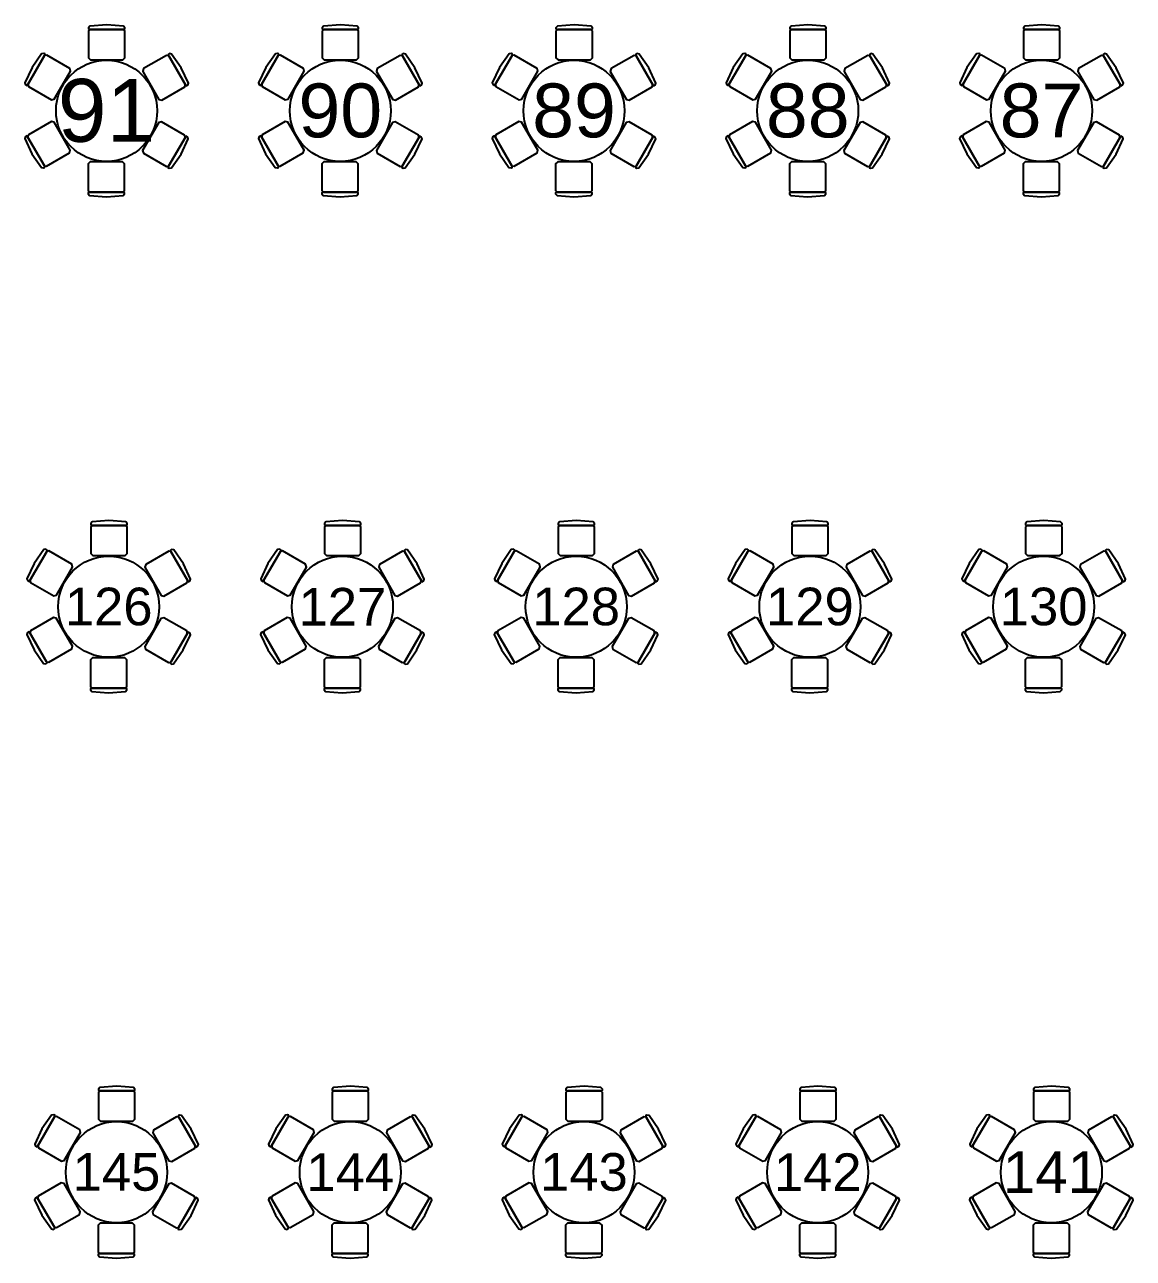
# Model space of a CAD drawing. Header units: metres. Extents: x 19 to 194, y 62 to 154.
# Drawn here: x 102.64 to 119.35, y 82.92 to 101.52 of the extents above; entities that cross this region are included whole.
import ezdxf

# ---------------------------------------------------------------- set-up
doc = ezdxf.new("R2010")
doc.units = ezdxf.units.M
doc.header["$MEASUREMENT"] = 0
doc.layers.add('[labels]', color=7, linetype='Continuous')
doc.layers.add('Layer 15', color=7, linetype='Continuous')
doc.styles.add('Arial', font='Arial.ttf')

msp = doc.modelspace()

# ---------------------------------------------------------------- linework, layer by layer
at = {"layer": 'Layer 15', "color": 18, "lineweight": 25, "true_color": 0x000000}
for points in [[(104.1286, 101.4458), (104.1392, 101.444), (104.1498, 101.4541), (104.1498, 101.4716), (104.1291, 101.4966), (103.8755, 101.5175), (103.6218, 101.4966), (103.6011, 101.4716), (103.6011, 101.4541), (103.6117, 101.444), (103.6223, 101.4458), (103.6011, 101.4207), (103.6011, 101.0197), (103.6316, 100.9892), (104.1193, 100.9892), (104.1498, 101.0197), (104.1498, 101.4207), (104.1286, 101.4458), (103.6223, 101.4458)], [(107.6526, 101.4458), (107.6632, 101.444), (107.6738, 101.4541), (107.6738, 101.4716), (107.6531, 101.4966), (107.3995, 101.5175), (107.1458, 101.4966), (107.1251, 101.4716), (107.1251, 101.4541), (107.1357, 101.444), (107.1463, 101.4458), (107.1251, 101.4207), (107.1251, 101.0197), (107.1556, 100.9892), (107.6433, 100.9892), (107.6738, 101.0197), (107.6738, 101.4207), (107.6526, 101.4458), (107.1463, 101.4458)], [(111.1766, 101.4458), (111.1872, 101.444), (111.1978, 101.4541), (111.1978, 101.4716), (111.1771, 101.4966), (110.9235, 101.5175), (110.6698, 101.4966), (110.6491, 101.4716), (110.6491, 101.4541), (110.6597, 101.444), (110.6703, 101.4458), (110.6491, 101.4207), (110.6491, 101.0197), (110.6796, 100.9892), (111.1673, 100.9892), (111.1978, 101.0197), (111.1978, 101.4207), (111.1766, 101.4458), (110.6703, 101.4458)], [(114.7006, 101.4458), (114.7112, 101.444), (114.7218, 101.4541), (114.7218, 101.4716), (114.7011, 101.4966), (114.4475, 101.5175), (114.1938, 101.4966), (114.1731, 101.4716), (114.1731, 101.4541), (114.1837, 101.444), (114.1943, 101.4458), (114.1731, 101.4207), (114.1731, 101.0197), (114.2036, 100.9892), (114.6913, 100.9892), (114.7218, 101.0197), (114.7218, 101.4207), (114.7006, 101.4458), (114.1943, 101.4458)], [(118.2246, 101.4458), (118.2352, 101.444), (118.2458, 101.4541), (118.2458, 101.4716), (118.2251, 101.4966), (117.9715, 101.5175), (117.7178, 101.4966), (117.6971, 101.4716), (117.6971, 101.4541), (117.7077, 101.444), (117.7183, 101.4458), (117.6971, 101.4207), (117.6971, 101.0197), (117.7276, 100.9892), (118.2153, 100.9892), (118.2458, 101.0197), (118.2458, 101.4207), (118.2246, 101.4458), (117.7183, 101.4458)], [(102.9382, 101.0537), (102.9451, 101.062), (102.9416, 101.0763), (102.9264, 101.085), (102.8944, 101.0795), (102.7495, 100.8704), (102.6408, 100.6402), (102.6521, 100.6098), (102.6672, 100.6011), (102.6813, 100.6052), (102.6851, 100.6153), (102.6962, 100.5844), (103.0435, 100.3839), (103.0851, 100.395), (103.3289, 100.8174), (103.3178, 100.859), (102.9705, 101.0595), (102.9382, 101.0537), (102.6851, 100.6153)], [(105.0633, 100.6109), (105.067, 100.6008), (105.0811, 100.5967), (105.0963, 100.6054), (105.1075, 100.6358), (104.9989, 100.866), (104.8539, 101.0751), (104.8219, 101.0806), (104.8068, 101.0719), (104.8033, 101.0576), (104.8102, 101.0493), (104.7778, 101.0551), (104.4306, 100.8546), (104.4194, 100.813), (104.6632, 100.3906), (104.7049, 100.3795), (105.0522, 100.58), (105.0633, 100.6109), (104.8102, 101.0493)], [(106.4622, 101.0537), (106.4691, 101.062), (106.4656, 101.0763), (106.4504, 101.085), (106.4184, 101.0795), (106.2735, 100.8704), (106.1648, 100.6402), (106.1761, 100.6098), (106.1912, 100.6011), (106.2053, 100.6052), (106.2091, 100.6153), (106.2202, 100.5844), (106.5675, 100.3839), (106.6091, 100.395), (106.8529, 100.8174), (106.8418, 100.859), (106.4945, 101.0595), (106.4622, 101.0537), (106.2091, 100.6153)], [(108.5873, 100.6109), (108.591, 100.6008), (108.6051, 100.5967), (108.6203, 100.6054), (108.6315, 100.6358), (108.5229, 100.866), (108.3779, 101.0751), (108.3459, 101.0806), (108.3308, 101.0719), (108.3273, 101.0576), (108.3342, 101.0493), (108.3018, 101.0551), (107.9546, 100.8546), (107.9434, 100.813), (108.1872, 100.3906), (108.2289, 100.3795), (108.5762, 100.58), (108.5873, 100.6109), (108.3342, 101.0493)], [(109.9862, 101.0537), (109.9931, 101.062), (109.9896, 101.0763), (109.9744, 101.085), (109.9424, 101.0795), (109.7975, 100.8704), (109.6888, 100.6402), (109.7001, 100.6098), (109.7152, 100.6011), (109.7293, 100.6052), (109.7331, 100.6153), (109.7442, 100.5844), (110.0915, 100.3839), (110.1331, 100.395), (110.3769, 100.8174), (110.3658, 100.859), (110.0185, 101.0595), (109.9862, 101.0537), (109.7331, 100.6153)], [(112.1113, 100.6109), (112.115, 100.6008), (112.1291, 100.5967), (112.1443, 100.6054), (112.1555, 100.6358), (112.0469, 100.866), (111.9019, 101.0751), (111.8699, 101.0806), (111.8548, 101.0719), (111.8513, 101.0576), (111.8582, 101.0493), (111.8258, 101.0551), (111.4786, 100.8546), (111.4674, 100.813), (111.7112, 100.3906), (111.7529, 100.3795), (112.1002, 100.58), (112.1113, 100.6109), (111.8582, 101.0493)], [(113.5102, 101.0537), (113.5171, 101.062), (113.5136, 101.0763), (113.4984, 101.085), (113.4664, 101.0795), (113.3215, 100.8704), (113.2128, 100.6402), (113.2241, 100.6098), (113.2392, 100.6011), (113.2533, 100.6052), (113.2571, 100.6153), (113.2682, 100.5844), (113.6155, 100.3839), (113.6571, 100.395), (113.9009, 100.8174), (113.8898, 100.859), (113.5425, 101.0595), (113.5102, 101.0537), (113.2571, 100.6153)], [(115.6353, 100.6109), (115.639, 100.6008), (115.6531, 100.5967), (115.6683, 100.6054), (115.6795, 100.6358), (115.5709, 100.866), (115.4259, 101.0751), (115.3939, 101.0806), (115.3788, 101.0719), (115.3753, 101.0576), (115.3822, 101.0493), (115.3498, 101.0551), (115.0026, 100.8546), (114.9914, 100.813), (115.2352, 100.3906), (115.2769, 100.3795), (115.6242, 100.58), (115.6353, 100.6109), (115.3822, 101.0493)], [(117.0342, 101.0537), (117.0411, 101.062), (117.0376, 101.0763), (117.0224, 101.085), (116.9904, 101.0795), (116.8455, 100.8704), (116.7368, 100.6402), (116.7481, 100.6098), (116.7632, 100.6011), (116.7773, 100.6052), (116.7811, 100.6153), (116.7922, 100.5844), (117.1395, 100.3839), (117.1811, 100.395), (117.4249, 100.8174), (117.4138, 100.859), (117.0665, 101.0595), (117.0342, 101.0537), (116.7811, 100.6153)], [(119.1593, 100.6109), (119.163, 100.6008), (119.1771, 100.5967), (119.1923, 100.6054), (119.2035, 100.6358), (119.0949, 100.866), (118.9499, 101.0751), (118.9179, 101.0806), (118.9028, 101.0719), (118.8993, 101.0576), (118.9062, 101.0493), (118.8738, 101.0551), (118.5266, 100.8546), (118.5154, 100.813), (118.7592, 100.3906), (118.8009, 100.3795), (119.1482, 100.58), (119.1593, 100.6109), (118.9062, 101.0493)], [(102.6826, 99.8267), (102.6788, 99.8368), (102.6647, 99.8409), (102.6496, 99.8322), (102.6383, 99.8017), (102.747, 99.5716), (102.8919, 99.3624), (102.9239, 99.357), (102.9391, 99.3657), (102.9426, 99.38), (102.9357, 99.3883), (102.968, 99.3824), (103.3153, 99.583), (103.3264, 99.6246), (103.0826, 100.0469), (103.041, 100.0581), (102.6937, 99.8576), (102.6826, 99.8267), (102.9357, 99.3883)], [(106.2066, 99.8267), (106.2028, 99.8368), (106.1887, 99.8409), (106.1736, 99.8322), (106.1623, 99.8017), (106.271, 99.5716), (106.4159, 99.3624), (106.4479, 99.357), (106.4631, 99.3657), (106.4666, 99.38), (106.4597, 99.3883), (106.492, 99.3824), (106.8393, 99.583), (106.8504, 99.6246), (106.6066, 100.0469), (106.565, 100.0581), (106.2177, 99.8576), (106.2066, 99.8267), (106.4597, 99.3883)], [(109.7306, 99.8267), (109.7268, 99.8368), (109.7127, 99.8409), (109.6976, 99.8322), (109.6863, 99.8017), (109.795, 99.5716), (109.9399, 99.3624), (109.9719, 99.357), (109.9871, 99.3657), (109.9906, 99.38), (109.9837, 99.3883), (110.016, 99.3824), (110.3633, 99.583), (110.3744, 99.6246), (110.1306, 100.0469), (110.089, 100.0581), (109.7417, 99.8576), (109.7306, 99.8267), (109.9837, 99.3883)], [(113.2546, 99.8267), (113.2508, 99.8368), (113.2367, 99.8409), (113.2216, 99.8322), (113.2103, 99.8017), (113.319, 99.5716), (113.4639, 99.3624), (113.4959, 99.357), (113.5111, 99.3657), (113.5146, 99.38), (113.5077, 99.3883), (113.54, 99.3824), (113.8873, 99.583), (113.8984, 99.6246), (113.6546, 100.0469), (113.613, 100.0581), (113.2657, 99.8576), (113.2546, 99.8267), (113.5077, 99.3883)], [(116.7786, 99.8267), (116.7748, 99.8368), (116.7607, 99.8409), (116.7456, 99.8322), (116.7343, 99.8017), (116.843, 99.5716), (116.9879, 99.3624), (117.0199, 99.357), (117.0351, 99.3657), (117.0386, 99.38), (117.0317, 99.3883), (117.064, 99.3824), (117.4113, 99.583), (117.4224, 99.6246), (117.1786, 100.0469), (117.137, 100.0581), (116.7897, 99.8576), (116.7786, 99.8267), (117.0317, 99.3883)], [(104.8076, 99.384), (104.8007, 99.3757), (104.8042, 99.3614), (104.8193, 99.3527), (104.8513, 99.3581), (104.9963, 99.5673), (105.1049, 99.7974), (105.0937, 99.8279), (105.0785, 99.8366), (105.0644, 99.8325), (105.0607, 99.8224), (105.0496, 99.8533), (104.7023, 100.0538), (104.6606, 100.0426), (104.4168, 99.6203), (104.428, 99.5787), (104.7752, 99.3781), (104.8076, 99.384), (105.0607, 99.8224)], [(108.3316, 99.384), (108.3247, 99.3757), (108.3282, 99.3614), (108.3433, 99.3527), (108.3753, 99.3581), (108.5203, 99.5673), (108.6289, 99.7974), (108.6177, 99.8279), (108.6025, 99.8366), (108.5884, 99.8325), (108.5847, 99.8224), (108.5736, 99.8533), (108.2263, 100.0538), (108.1846, 100.0426), (107.9408, 99.6203), (107.952, 99.5787), (108.2992, 99.3781), (108.3316, 99.384), (108.5847, 99.8224)], [(111.8556, 99.384), (111.8487, 99.3757), (111.8522, 99.3614), (111.8673, 99.3527), (111.8993, 99.3581), (112.0443, 99.5673), (112.1529, 99.7974), (112.1417, 99.8279), (112.1265, 99.8366), (112.1124, 99.8325), (112.1087, 99.8224), (112.0976, 99.8533), (111.7503, 100.0538), (111.7086, 100.0426), (111.4648, 99.6203), (111.476, 99.5787), (111.8232, 99.3781), (111.8556, 99.384), (112.1087, 99.8224)], [(115.3796, 99.384), (115.3727, 99.3757), (115.3762, 99.3614), (115.3913, 99.3527), (115.4233, 99.3581), (115.5683, 99.5673), (115.6769, 99.7974), (115.6657, 99.8279), (115.6505, 99.8366), (115.6364, 99.8325), (115.6327, 99.8224), (115.6216, 99.8533), (115.2743, 100.0538), (115.2326, 100.0426), (114.9888, 99.6203), (115, 99.5787), (115.3472, 99.3781), (115.3796, 99.384), (115.6327, 99.8224)], [(118.9036, 99.384), (118.8967, 99.3757), (118.9002, 99.3614), (118.9153, 99.3527), (118.9473, 99.3581), (119.0923, 99.5673), (119.2009, 99.7974), (119.1897, 99.8279), (119.1745, 99.8366), (119.1604, 99.8325), (119.1567, 99.8224), (119.1456, 99.8533), (118.7983, 100.0538), (118.7566, 100.0426), (118.5128, 99.6203), (118.524, 99.5787), (118.8712, 99.3781), (118.9036, 99.384), (119.1567, 99.8224)], [(103.6173, 98.9918), (103.6067, 98.9936), (103.5961, 98.9835), (103.5961, 98.966), (103.6168, 98.941), (103.8705, 98.9201), (104.1241, 98.941), (104.1448, 98.966), (104.1448, 98.9835), (104.1342, 98.9936), (104.1236, 98.9918), (104.1448, 99.0169), (104.1448, 99.4179), (104.1143, 99.4484), (103.6266, 99.4484), (103.5961, 99.4179), (103.5961, 99.0169), (103.6173, 98.9918), (104.1236, 98.9918)], [(107.1413, 98.9918), (107.1307, 98.9936), (107.1201, 98.9835), (107.1201, 98.966), (107.1408, 98.941), (107.3945, 98.9201), (107.6481, 98.941), (107.6688, 98.966), (107.6688, 98.9835), (107.6582, 98.9936), (107.6476, 98.9918), (107.6688, 99.0169), (107.6688, 99.4179), (107.6383, 99.4484), (107.1506, 99.4484), (107.1201, 99.4179), (107.1201, 99.0169), (107.1413, 98.9918), (107.6476, 98.9918)], [(110.6653, 98.9918), (110.6547, 98.9936), (110.6441, 98.9835), (110.6441, 98.966), (110.6648, 98.941), (110.9185, 98.9201), (111.1721, 98.941), (111.1928, 98.966), (111.1928, 98.9835), (111.1822, 98.9936), (111.1716, 98.9918), (111.1928, 99.0169), (111.1928, 99.4179), (111.1623, 99.4484), (110.6746, 99.4484), (110.6441, 99.4179), (110.6441, 99.0169), (110.6653, 98.9918), (111.1716, 98.9918)], [(114.1893, 98.9918), (114.1787, 98.9936), (114.1681, 98.9835), (114.1681, 98.966), (114.1888, 98.941), (114.4425, 98.9201), (114.6961, 98.941), (114.7168, 98.966), (114.7168, 98.9835), (114.7062, 98.9936), (114.6956, 98.9918), (114.7168, 99.0169), (114.7168, 99.4179), (114.6863, 99.4484), (114.1986, 99.4484), (114.1681, 99.4179), (114.1681, 99.0169), (114.1893, 98.9918), (114.6956, 98.9918)], [(117.7133, 98.9918), (117.7027, 98.9936), (117.6921, 98.9835), (117.6921, 98.966), (117.7128, 98.941), (117.9665, 98.9201), (118.2201, 98.941), (118.2408, 98.966), (118.2408, 98.9835), (118.2302, 98.9936), (118.2196, 98.9918), (118.2408, 99.0169), (118.2408, 99.4179), (118.2103, 99.4484), (117.7226, 99.4484), (117.6921, 99.4179), (117.6921, 99.0169), (117.7133, 98.9918), (118.2196, 98.9918)], [(104.1611, 93.9698), (104.1717, 93.968), (104.1823, 93.9781), (104.1823, 93.9956), (104.1616, 94.0206), (103.908, 94.0415), (103.6543, 94.0206), (103.6336, 93.9956), (103.6336, 93.9781), (103.6442, 93.968), (103.6548, 93.9698), (103.6336, 93.9447), (103.6336, 93.5437), (103.6641, 93.5132), (104.1518, 93.5132), (104.1823, 93.5437), (104.1823, 93.9447), (104.1611, 93.9698), (103.6548, 93.9698)], [(107.6851, 93.9698), (107.6957, 93.968), (107.7063, 93.9781), (107.7063, 93.9956), (107.6856, 94.0206), (107.432, 94.0415), (107.1783, 94.0206), (107.1576, 93.9956), (107.1576, 93.9781), (107.1682, 93.968), (107.1788, 93.9698), (107.1576, 93.9447), (107.1576, 93.5437), (107.1881, 93.5132), (107.6758, 93.5132), (107.7063, 93.5437), (107.7063, 93.9447), (107.6851, 93.9698), (107.1788, 93.9698)], [(111.2091, 93.9698), (111.2197, 93.968), (111.2303, 93.9781), (111.2303, 93.9956), (111.2096, 94.0206), (110.956, 94.0415), (110.7023, 94.0206), (110.6816, 93.9956), (110.6816, 93.9781), (110.6922, 93.968), (110.7028, 93.9698), (110.6816, 93.9447), (110.6816, 93.5437), (110.7121, 93.5132), (111.1998, 93.5132), (111.2303, 93.5437), (111.2303, 93.9447), (111.2091, 93.9698), (110.7028, 93.9698)], [(114.7331, 93.9698), (114.7437, 93.968), (114.7543, 93.9781), (114.7543, 93.9956), (114.7336, 94.0206), (114.48, 94.0415), (114.2263, 94.0206), (114.2056, 93.9956), (114.2056, 93.9781), (114.2162, 93.968), (114.2268, 93.9698), (114.2056, 93.9447), (114.2056, 93.5437), (114.2361, 93.5132), (114.7238, 93.5132), (114.7543, 93.5437), (114.7543, 93.9447), (114.7331, 93.9698), (114.2268, 93.9698)], [(118.2571, 93.9698), (118.2677, 93.968), (118.2783, 93.9781), (118.2783, 93.9956), (118.2576, 94.0206), (118.004, 94.0415), (117.7503, 94.0206), (117.7296, 93.9956), (117.7296, 93.9781), (117.7402, 93.968), (117.7508, 93.9698), (117.7296, 93.9447), (117.7296, 93.5437), (117.7601, 93.5132), (118.2478, 93.5132), (118.2783, 93.5437), (118.2783, 93.9447), (118.2571, 93.9698), (117.7508, 93.9698)], [(102.9707, 93.5777), (102.9776, 93.586), (102.9741, 93.6003), (102.9589, 93.609), (102.9269, 93.6035), (102.782, 93.3944), (102.6733, 93.1642), (102.6846, 93.1338), (102.6997, 93.1251), (102.7138, 93.1292), (102.7176, 93.1393), (102.7287, 93.1084), (103.076, 92.9079), (103.1176, 92.919), (103.3614, 93.3414), (103.3503, 93.383), (103.003, 93.5835), (102.9707, 93.5777), (102.7176, 93.1393)], [(105.0958, 93.1349), (105.0995, 93.1248), (105.1136, 93.1207), (105.1288, 93.1294), (105.14, 93.1598), (105.0314, 93.39), (104.8864, 93.5991), (104.8544, 93.6046), (104.8393, 93.5959), (104.8358, 93.5816), (104.8427, 93.5733), (104.8103, 93.5791), (104.4631, 93.3786), (104.4519, 93.337), (104.6957, 92.9146), (104.7374, 92.9035), (105.0847, 93.104), (105.0958, 93.1349), (104.8427, 93.5733)], [(106.4947, 93.5777), (106.5016, 93.586), (106.4981, 93.6003), (106.4829, 93.609), (106.4509, 93.6035), (106.306, 93.3944), (106.1973, 93.1642), (106.2086, 93.1338), (106.2237, 93.1251), (106.2378, 93.1292), (106.2416, 93.1393), (106.2527, 93.1084), (106.6, 92.9079), (106.6416, 92.919), (106.8854, 93.3414), (106.8743, 93.383), (106.527, 93.5835), (106.4947, 93.5777), (106.2416, 93.1393)], [(108.6198, 93.1349), (108.6235, 93.1248), (108.6376, 93.1207), (108.6528, 93.1294), (108.664, 93.1598), (108.5554, 93.39), (108.4104, 93.5991), (108.3784, 93.6046), (108.3633, 93.5959), (108.3598, 93.5816), (108.3667, 93.5733), (108.3343, 93.5791), (107.9871, 93.3786), (107.9759, 93.337), (108.2197, 92.9146), (108.2614, 92.9035), (108.6087, 93.104), (108.6198, 93.1349), (108.3667, 93.5733)], [(110.0187, 93.5777), (110.0256, 93.586), (110.0221, 93.6003), (110.0069, 93.609), (109.9749, 93.6035), (109.83, 93.3944), (109.7213, 93.1642), (109.7326, 93.1338), (109.7477, 93.1251), (109.7618, 93.1292), (109.7656, 93.1393), (109.7767, 93.1084), (110.124, 92.9079), (110.1656, 92.919), (110.4094, 93.3414), (110.3983, 93.383), (110.051, 93.5835), (110.0187, 93.5777), (109.7656, 93.1393)], [(112.1438, 93.1349), (112.1475, 93.1248), (112.1616, 93.1207), (112.1768, 93.1294), (112.188, 93.1598), (112.0794, 93.39), (111.9344, 93.5991), (111.9024, 93.6046), (111.8873, 93.5959), (111.8838, 93.5816), (111.8907, 93.5733), (111.8583, 93.5791), (111.5111, 93.3786), (111.4999, 93.337), (111.7437, 92.9146), (111.7854, 92.9035), (112.1327, 93.104), (112.1438, 93.1349), (111.8907, 93.5733)], [(113.5427, 93.5777), (113.5496, 93.586), (113.5461, 93.6003), (113.5309, 93.609), (113.4989, 93.6035), (113.354, 93.3944), (113.2453, 93.1642), (113.2566, 93.1338), (113.2717, 93.1251), (113.2858, 93.1292), (113.2896, 93.1393), (113.3007, 93.1084), (113.648, 92.9079), (113.6896, 92.919), (113.9334, 93.3414), (113.9223, 93.383), (113.575, 93.5835), (113.5427, 93.5777), (113.2896, 93.1393)], [(115.6678, 93.1349), (115.6715, 93.1248), (115.6856, 93.1207), (115.7008, 93.1294), (115.712, 93.1598), (115.6034, 93.39), (115.4584, 93.5991), (115.4264, 93.6046), (115.4113, 93.5959), (115.4078, 93.5816), (115.4147, 93.5733), (115.3823, 93.5791), (115.0351, 93.3786), (115.0239, 93.337), (115.2677, 92.9146), (115.3094, 92.9035), (115.6567, 93.104), (115.6678, 93.1349), (115.4147, 93.5733)], [(117.0667, 93.5777), (117.0736, 93.586), (117.0701, 93.6003), (117.0549, 93.609), (117.0229, 93.6035), (116.878, 93.3944), (116.7693, 93.1642), (116.7806, 93.1338), (116.7957, 93.1251), (116.8098, 93.1292), (116.8136, 93.1393), (116.8247, 93.1084), (117.172, 92.9079), (117.2136, 92.919), (117.4574, 93.3414), (117.4463, 93.383), (117.099, 93.5835), (117.0667, 93.5777), (116.8136, 93.1393)], [(119.1918, 93.1349), (119.1955, 93.1248), (119.2096, 93.1207), (119.2248, 93.1294), (119.236, 93.1598), (119.1274, 93.39), (118.9824, 93.5991), (118.9504, 93.6046), (118.9353, 93.5959), (118.9318, 93.5816), (118.9387, 93.5733), (118.9063, 93.5791), (118.5591, 93.3786), (118.5479, 93.337), (118.7917, 92.9146), (118.8334, 92.9035), (119.1807, 93.104), (119.1918, 93.1349), (118.9387, 93.5733)], [(102.7151, 92.3507), (102.7113, 92.3608), (102.6972, 92.3649), (102.6821, 92.3562), (102.6708, 92.3257), (102.7795, 92.0956), (102.9244, 91.8864), (102.9564, 91.881), (102.9716, 91.8897), (102.9751, 91.904), (102.9682, 91.9123), (103.0005, 91.9064), (103.3478, 92.107), (103.3589, 92.1486), (103.1151, 92.5709), (103.0735, 92.5821), (102.7262, 92.3816), (102.7151, 92.3507), (102.9682, 91.9123)], [(104.8401, 91.908), (104.8332, 91.8997), (104.8367, 91.8854), (104.8518, 91.8767), (104.8838, 91.8821), (105.0288, 92.0913), (105.1374, 92.3214), (105.1262, 92.3519), (105.111, 92.3606), (105.0969, 92.3565), (105.0932, 92.3464), (105.0821, 92.3773), (104.7348, 92.5778), (104.6931, 92.5666), (104.4493, 92.1443), (104.4605, 92.1027), (104.8077, 91.9021), (104.8401, 91.908), (105.0932, 92.3464)], [(106.2391, 92.3507), (106.2353, 92.3608), (106.2212, 92.3649), (106.2061, 92.3562), (106.1948, 92.3257), (106.3035, 92.0956), (106.4484, 91.8864), (106.4804, 91.881), (106.4956, 91.8897), (106.4991, 91.904), (106.4922, 91.9123), (106.5245, 91.9064), (106.8718, 92.107), (106.8829, 92.1486), (106.6391, 92.5709), (106.5975, 92.5821), (106.2502, 92.3816), (106.2391, 92.3507), (106.4922, 91.9123)], [(108.3641, 91.908), (108.3572, 91.8997), (108.3607, 91.8854), (108.3758, 91.8767), (108.4078, 91.8821), (108.5528, 92.0913), (108.6614, 92.3214), (108.6502, 92.3519), (108.635, 92.3606), (108.6209, 92.3565), (108.6172, 92.3464), (108.6061, 92.3773), (108.2588, 92.5778), (108.2171, 92.5666), (107.9733, 92.1443), (107.9845, 92.1027), (108.3317, 91.9021), (108.3641, 91.908), (108.6172, 92.3464)], [(109.7631, 92.3507), (109.7593, 92.3608), (109.7452, 92.3649), (109.7301, 92.3562), (109.7188, 92.3257), (109.8275, 92.0956), (109.9724, 91.8864), (110.0044, 91.881), (110.0196, 91.8897), (110.0231, 91.904), (110.0162, 91.9123), (110.0485, 91.9064), (110.3958, 92.107), (110.4069, 92.1486), (110.1631, 92.5709), (110.1215, 92.5821), (109.7742, 92.3816), (109.7631, 92.3507), (110.0162, 91.9123)], [(111.8881, 91.908), (111.8812, 91.8997), (111.8847, 91.8854), (111.8998, 91.8767), (111.9318, 91.8821), (112.0768, 92.0913), (112.1854, 92.3214), (112.1742, 92.3519), (112.159, 92.3606), (112.1449, 92.3565), (112.1412, 92.3464), (112.1301, 92.3773), (111.7828, 92.5778), (111.7411, 92.5666), (111.4973, 92.1443), (111.5085, 92.1027), (111.8557, 91.9021), (111.8881, 91.908), (112.1412, 92.3464)], [(113.2871, 92.3507), (113.2833, 92.3608), (113.2692, 92.3649), (113.2541, 92.3562), (113.2428, 92.3257), (113.3515, 92.0956), (113.4964, 91.8864), (113.5284, 91.881), (113.5436, 91.8897), (113.5471, 91.904), (113.5402, 91.9123), (113.5725, 91.9064), (113.9198, 92.107), (113.9309, 92.1486), (113.6871, 92.5709), (113.6455, 92.5821), (113.2982, 92.3816), (113.2871, 92.3507), (113.5402, 91.9123)], [(115.4121, 91.908), (115.4052, 91.8997), (115.4087, 91.8854), (115.4238, 91.8767), (115.4558, 91.8821), (115.6008, 92.0913), (115.7094, 92.3214), (115.6982, 92.3519), (115.683, 92.3606), (115.6689, 92.3565), (115.6652, 92.3464), (115.6541, 92.3773), (115.3068, 92.5778), (115.2651, 92.5666), (115.0213, 92.1443), (115.0325, 92.1027), (115.3797, 91.9021), (115.4121, 91.908), (115.6652, 92.3464)], [(116.8111, 92.3507), (116.8073, 92.3608), (116.7932, 92.3649), (116.7781, 92.3562), (116.7668, 92.3257), (116.8755, 92.0956), (117.0204, 91.8864), (117.0524, 91.881), (117.0676, 91.8897), (117.0711, 91.904), (117.0642, 91.9123), (117.0965, 91.9064), (117.4438, 92.107), (117.4549, 92.1486), (117.2111, 92.5709), (117.1695, 92.5821), (116.8222, 92.3816), (116.8111, 92.3507), (117.0642, 91.9123)], [(118.9361, 91.908), (118.9292, 91.8997), (118.9327, 91.8854), (118.9478, 91.8767), (118.9798, 91.8821), (119.1248, 92.0913), (119.2334, 92.3214), (119.2222, 92.3519), (119.207, 92.3606), (119.1929, 92.3565), (119.1892, 92.3464), (119.1781, 92.3773), (118.8308, 92.5778), (118.7891, 92.5666), (118.5453, 92.1443), (118.5565, 92.1027), (118.9037, 91.9021), (118.9361, 91.908), (119.1892, 92.3464)], [(103.6498, 91.5158), (103.6392, 91.5176), (103.6286, 91.5075), (103.6286, 91.49), (103.6493, 91.465), (103.903, 91.4441), (104.1566, 91.465), (104.1773, 91.49), (104.1773, 91.5075), (104.1667, 91.5176), (104.1561, 91.5158), (104.1773, 91.5409), (104.1773, 91.9419), (104.1468, 91.9724), (103.6591, 91.9724), (103.6286, 91.9419), (103.6286, 91.5409), (103.6498, 91.5158), (104.1561, 91.5158)], [(107.1738, 91.5158), (107.1632, 91.5176), (107.1526, 91.5075), (107.1526, 91.49), (107.1733, 91.465), (107.427, 91.4441), (107.6806, 91.465), (107.7013, 91.49), (107.7013, 91.5075), (107.6907, 91.5176), (107.6801, 91.5158), (107.7013, 91.5409), (107.7013, 91.9419), (107.6708, 91.9724), (107.1831, 91.9724), (107.1526, 91.9419), (107.1526, 91.5409), (107.1738, 91.5158), (107.6801, 91.5158)], [(110.6978, 91.5158), (110.6872, 91.5176), (110.6766, 91.5075), (110.6766, 91.49), (110.6973, 91.465), (110.951, 91.4441), (111.2046, 91.465), (111.2253, 91.49), (111.2253, 91.5075), (111.2147, 91.5176), (111.2041, 91.5158), (111.2253, 91.5409), (111.2253, 91.9419), (111.1948, 91.9724), (110.7071, 91.9724), (110.6766, 91.9419), (110.6766, 91.5409), (110.6978, 91.5158), (111.2041, 91.5158)], [(114.2218, 91.5158), (114.2112, 91.5176), (114.2006, 91.5075), (114.2006, 91.49), (114.2213, 91.465), (114.475, 91.4441), (114.7286, 91.465), (114.7493, 91.49), (114.7493, 91.5075), (114.7387, 91.5176), (114.7281, 91.5158), (114.7493, 91.5409), (114.7493, 91.9419), (114.7188, 91.9724), (114.2311, 91.9724), (114.2006, 91.9419), (114.2006, 91.5409), (114.2218, 91.5158), (114.7281, 91.5158)], [(117.7458, 91.5158), (117.7352, 91.5176), (117.7246, 91.5075), (117.7246, 91.49), (117.7453, 91.465), (117.999, 91.4441), (118.2526, 91.465), (118.2733, 91.49), (118.2733, 91.5075), (118.2627, 91.5176), (118.2521, 91.5158), (118.2733, 91.5409), (118.2733, 91.9419), (118.2428, 91.9724), (117.7551, 91.9724), (117.7246, 91.9419), (117.7246, 91.5409), (117.7458, 91.5158), (118.2521, 91.5158)], [(104.2786, 85.4458), (104.2892, 85.444), (104.2998, 85.4541), (104.2998, 85.4716), (104.2791, 85.4966), (104.0255, 85.5175), (103.7718, 85.4966), (103.7511, 85.4716), (103.7511, 85.4541), (103.7617, 85.444), (103.7723, 85.4458), (103.7511, 85.4207), (103.7511, 85.0197), (103.7816, 84.9892), (104.2693, 84.9892), (104.2998, 85.0197), (104.2998, 85.4207), (104.2786, 85.4458), (103.7723, 85.4458)], [(107.8026, 85.4458), (107.8132, 85.444), (107.8238, 85.4541), (107.8238, 85.4716), (107.8031, 85.4966), (107.5495, 85.5175), (107.2958, 85.4966), (107.2751, 85.4716), (107.2751, 85.4541), (107.2857, 85.444), (107.2963, 85.4458), (107.2751, 85.4207), (107.2751, 85.0197), (107.3056, 84.9892), (107.7933, 84.9892), (107.8238, 85.0197), (107.8238, 85.4207), (107.8026, 85.4458), (107.2963, 85.4458)], [(111.3266, 85.4458), (111.3372, 85.444), (111.3478, 85.4541), (111.3478, 85.4716), (111.3271, 85.4966), (111.0735, 85.5175), (110.8198, 85.4966), (110.7991, 85.4716), (110.7991, 85.4541), (110.8097, 85.444), (110.8203, 85.4458), (110.7991, 85.4207), (110.7991, 85.0197), (110.8296, 84.9892), (111.3173, 84.9892), (111.3478, 85.0197), (111.3478, 85.4207), (111.3266, 85.4458), (110.8203, 85.4458)], [(114.8506, 85.4458), (114.8612, 85.444), (114.8718, 85.4541), (114.8718, 85.4716), (114.8511, 85.4966), (114.5975, 85.5175), (114.3438, 85.4966), (114.3231, 85.4716), (114.3231, 85.4541), (114.3337, 85.444), (114.3443, 85.4458), (114.3231, 85.4207), (114.3231, 85.0197), (114.3536, 84.9892), (114.8413, 84.9892), (114.8718, 85.0197), (114.8718, 85.4207), (114.8506, 85.4458), (114.3443, 85.4458)], [(118.3746, 85.4458), (118.3852, 85.444), (118.3958, 85.4541), (118.3958, 85.4716), (118.3751, 85.4966), (118.1215, 85.5175), (117.8678, 85.4966), (117.8471, 85.4716), (117.8471, 85.4541), (117.8577, 85.444), (117.8683, 85.4458), (117.8471, 85.4207), (117.8471, 85.0197), (117.8776, 84.9892), (118.3653, 84.9892), (118.3958, 85.0197), (118.3958, 85.4207), (118.3746, 85.4458), (117.8683, 85.4458)], [(103.0882, 85.0537), (103.0951, 85.062), (103.0916, 85.0763), (103.0764, 85.085), (103.0444, 85.0795), (102.8995, 84.8704), (102.7908, 84.6402), (102.8021, 84.6098), (102.8172, 84.6011), (102.8313, 84.6052), (102.8351, 84.6153), (102.8462, 84.5844), (103.1935, 84.3839), (103.2351, 84.395), (103.4789, 84.8174), (103.4678, 84.859), (103.1205, 85.0595), (103.0882, 85.0537), (102.8351, 84.6153)], [(105.2133, 84.6109), (105.217, 84.6008), (105.2311, 84.5967), (105.2463, 84.6054), (105.2575, 84.6358), (105.1489, 84.866), (105.0039, 85.0751), (104.9719, 85.0806), (104.9568, 85.0719), (104.9533, 85.0576), (104.9602, 85.0493), (104.9278, 85.0551), (104.5806, 84.8546), (104.5694, 84.813), (104.8132, 84.3906), (104.8549, 84.3795), (105.2022, 84.58), (105.2133, 84.6109), (104.9602, 85.0493)], [(106.6122, 85.0537), (106.6191, 85.062), (106.6156, 85.0763), (106.6004, 85.085), (106.5684, 85.0795), (106.4235, 84.8704), (106.3148, 84.6402), (106.3261, 84.6098), (106.3412, 84.6011), (106.3553, 84.6052), (106.3591, 84.6153), (106.3702, 84.5844), (106.7175, 84.3839), (106.7591, 84.395), (107.0029, 84.8174), (106.9918, 84.859), (106.6445, 85.0595), (106.6122, 85.0537), (106.3591, 84.6153)], [(108.7373, 84.6109), (108.741, 84.6008), (108.7551, 84.5967), (108.7703, 84.6054), (108.7815, 84.6358), (108.6729, 84.866), (108.5279, 85.0751), (108.4959, 85.0806), (108.4808, 85.0719), (108.4773, 85.0576), (108.4842, 85.0493), (108.4518, 85.0551), (108.1046, 84.8546), (108.0934, 84.813), (108.3372, 84.3906), (108.3789, 84.3795), (108.7262, 84.58), (108.7373, 84.6109), (108.4842, 85.0493)], [(110.1362, 85.0537), (110.1431, 85.062), (110.1396, 85.0763), (110.1244, 85.085), (110.0924, 85.0795), (109.9475, 84.8704), (109.8388, 84.6402), (109.8501, 84.6098), (109.8652, 84.6011), (109.8793, 84.6052), (109.8831, 84.6153), (109.8942, 84.5844), (110.2415, 84.3839), (110.2831, 84.395), (110.5269, 84.8174), (110.5158, 84.859), (110.1685, 85.0595), (110.1362, 85.0537), (109.8831, 84.6153)], [(112.2613, 84.6109), (112.265, 84.6008), (112.2791, 84.5967), (112.2943, 84.6054), (112.3055, 84.6358), (112.1969, 84.866), (112.0519, 85.0751), (112.0199, 85.0806), (112.0048, 85.0719), (112.0013, 85.0576), (112.0082, 85.0493), (111.9758, 85.0551), (111.6286, 84.8546), (111.6174, 84.813), (111.8612, 84.3906), (111.9029, 84.3795), (112.2502, 84.58), (112.2613, 84.6109), (112.0082, 85.0493)], [(113.6602, 85.0537), (113.6671, 85.062), (113.6636, 85.0763), (113.6484, 85.085), (113.6164, 85.0795), (113.4715, 84.8704), (113.3628, 84.6402), (113.3741, 84.6098), (113.3892, 84.6011), (113.4033, 84.6052), (113.4071, 84.6153), (113.4182, 84.5844), (113.7655, 84.3839), (113.8071, 84.395), (114.0509, 84.8174), (114.0398, 84.859), (113.6925, 85.0595), (113.6602, 85.0537), (113.4071, 84.6153)], [(115.7853, 84.6109), (115.789, 84.6008), (115.8031, 84.5967), (115.8183, 84.6054), (115.8295, 84.6358), (115.7209, 84.866), (115.5759, 85.0751), (115.5439, 85.0806), (115.5288, 85.0719), (115.5253, 85.0576), (115.5322, 85.0493), (115.4998, 85.0551), (115.1526, 84.8546), (115.1414, 84.813), (115.3852, 84.3906), (115.4269, 84.3795), (115.7742, 84.58), (115.7853, 84.6109), (115.5322, 85.0493)], [(117.1842, 85.0537), (117.1911, 85.062), (117.1876, 85.0763), (117.1724, 85.085), (117.1404, 85.0795), (116.9955, 84.8704), (116.8868, 84.6402), (116.8981, 84.6098), (116.9132, 84.6011), (116.9273, 84.6052), (116.9311, 84.6153), (116.9422, 84.5844), (117.2895, 84.3839), (117.3311, 84.395), (117.5749, 84.8174), (117.5638, 84.859), (117.2165, 85.0595), (117.1842, 85.0537), (116.9311, 84.6153)], [(119.3093, 84.6109), (119.313, 84.6008), (119.3271, 84.5967), (119.3423, 84.6054), (119.3535, 84.6358), (119.2449, 84.866), (119.0999, 85.0751), (119.0679, 85.0806), (119.0528, 85.0719), (119.0493, 85.0576), (119.0562, 85.0493), (119.0238, 85.0551), (118.6766, 84.8546), (118.6654, 84.813), (118.9092, 84.3906), (118.9509, 84.3795), (119.2982, 84.58), (119.3093, 84.6109), (119.0562, 85.0493)], [(102.8326, 83.8267), (102.8288, 83.8368), (102.8147, 83.8409), (102.7996, 83.8322), (102.7883, 83.8017), (102.897, 83.5716), (103.0419, 83.3624), (103.0739, 83.357), (103.0891, 83.3657), (103.0926, 83.38), (103.0857, 83.3883), (103.118, 83.3824), (103.4653, 83.583), (103.4764, 83.6246), (103.2326, 84.0469), (103.191, 84.0581), (102.8437, 83.8576), (102.8326, 83.8267), (103.0857, 83.3883)], [(104.9576, 83.384), (104.9507, 83.3757), (104.9542, 83.3614), (104.9693, 83.3527), (105.0013, 83.3581), (105.1463, 83.5673), (105.2549, 83.7974), (105.2437, 83.8279), (105.2285, 83.8366), (105.2144, 83.8325), (105.2107, 83.8224), (105.1996, 83.8533), (104.8523, 84.0538), (104.8106, 84.0426), (104.5668, 83.6203), (104.578, 83.5787), (104.9252, 83.3781), (104.9576, 83.384), (105.2107, 83.8224)], [(106.3566, 83.8267), (106.3528, 83.8368), (106.3387, 83.8409), (106.3236, 83.8322), (106.3123, 83.8017), (106.421, 83.5716), (106.5659, 83.3624), (106.5979, 83.357), (106.6131, 83.3657), (106.6166, 83.38), (106.6097, 83.3883), (106.642, 83.3824), (106.9893, 83.583), (107.0004, 83.6246), (106.7566, 84.0469), (106.715, 84.0581), (106.3677, 83.8576), (106.3566, 83.8267), (106.6097, 83.3883)], [(108.4816, 83.384), (108.4747, 83.3757), (108.4782, 83.3614), (108.4933, 83.3527), (108.5253, 83.3581), (108.6703, 83.5673), (108.7789, 83.7974), (108.7677, 83.8279), (108.7525, 83.8366), (108.7384, 83.8325), (108.7347, 83.8224), (108.7236, 83.8533), (108.3763, 84.0538), (108.3346, 84.0426), (108.0908, 83.6203), (108.102, 83.5787), (108.4492, 83.3781), (108.4816, 83.384), (108.7347, 83.8224)], [(109.8806, 83.8267), (109.8768, 83.8368), (109.8627, 83.8409), (109.8476, 83.8322), (109.8363, 83.8017), (109.945, 83.5716), (110.0899, 83.3624), (110.1219, 83.357), (110.1371, 83.3657), (110.1406, 83.38), (110.1337, 83.3883), (110.166, 83.3824), (110.5133, 83.583), (110.5244, 83.6246), (110.2806, 84.0469), (110.239, 84.0581), (109.8917, 83.8576), (109.8806, 83.8267), (110.1337, 83.3883)], [(112.0056, 83.384), (111.9987, 83.3757), (112.0022, 83.3614), (112.0173, 83.3527), (112.0493, 83.3581), (112.1943, 83.5673), (112.3029, 83.7974), (112.2917, 83.8279), (112.2765, 83.8366), (112.2624, 83.8325), (112.2587, 83.8224), (112.2476, 83.8533), (111.9003, 84.0538), (111.8586, 84.0426), (111.6148, 83.6203), (111.626, 83.5787), (111.9732, 83.3781), (112.0056, 83.384), (112.2587, 83.8224)], [(113.4046, 83.8267), (113.4008, 83.8368), (113.3867, 83.8409), (113.3716, 83.8322), (113.3603, 83.8017), (113.469, 83.5716), (113.6139, 83.3624), (113.6459, 83.357), (113.6611, 83.3657), (113.6646, 83.38), (113.6577, 83.3883), (113.69, 83.3824), (114.0373, 83.583), (114.0484, 83.6246), (113.8046, 84.0469), (113.763, 84.0581), (113.4157, 83.8576), (113.4046, 83.8267), (113.6577, 83.3883)], [(115.5296, 83.384), (115.5227, 83.3757), (115.5262, 83.3614), (115.5413, 83.3527), (115.5733, 83.3581), (115.7183, 83.5673), (115.8269, 83.7974), (115.8157, 83.8279), (115.8005, 83.8366), (115.7864, 83.8325), (115.7827, 83.8224), (115.7716, 83.8533), (115.4243, 84.0538), (115.3826, 84.0426), (115.1388, 83.6203), (115.15, 83.5787), (115.4972, 83.3781), (115.5296, 83.384), (115.7827, 83.8224)], [(116.9286, 83.8267), (116.9248, 83.8368), (116.9107, 83.8409), (116.8956, 83.8322), (116.8843, 83.8017), (116.993, 83.5716), (117.1379, 83.3624), (117.1699, 83.357), (117.1851, 83.3657), (117.1886, 83.38), (117.1817, 83.3883), (117.214, 83.3824), (117.5613, 83.583), (117.5724, 83.6246), (117.3286, 84.0469), (117.287, 84.0581), (116.9397, 83.8576), (116.9286, 83.8267), (117.1817, 83.3883)], [(119.0536, 83.384), (119.0467, 83.3757), (119.0502, 83.3614), (119.0653, 83.3527), (119.0973, 83.3581), (119.2423, 83.5673), (119.3509, 83.7974), (119.3397, 83.8279), (119.3245, 83.8366), (119.3104, 83.8325), (119.3067, 83.8224), (119.2956, 83.8533), (118.9483, 84.0538), (118.9066, 84.0426), (118.6628, 83.6203), (118.674, 83.5787), (119.0212, 83.3781), (119.0536, 83.384), (119.3067, 83.8224)], [(103.7673, 82.9918), (103.7567, 82.9936), (103.7461, 82.9835), (103.7461, 82.966), (103.7668, 82.941), (104.0205, 82.9201), (104.2741, 82.941), (104.2948, 82.966), (104.2948, 82.9835), (104.2842, 82.9936), (104.2736, 82.9918), (104.2948, 83.0169), (104.2948, 83.4179), (104.2643, 83.4484), (103.7766, 83.4484), (103.7461, 83.4179), (103.7461, 83.0169), (103.7673, 82.9918), (104.2736, 82.9918)], [(107.2913, 82.9918), (107.2807, 82.9936), (107.2701, 82.9835), (107.2701, 82.966), (107.2908, 82.941), (107.5445, 82.9201), (107.7981, 82.941), (107.8188, 82.966), (107.8188, 82.9835), (107.8082, 82.9936), (107.7976, 82.9918), (107.8188, 83.0169), (107.8188, 83.4179), (107.7883, 83.4484), (107.3006, 83.4484), (107.2701, 83.4179), (107.2701, 83.0169), (107.2913, 82.9918), (107.7976, 82.9918)], [(110.8153, 82.9918), (110.8047, 82.9936), (110.7941, 82.9835), (110.7941, 82.966), (110.8148, 82.941), (111.0685, 82.9201), (111.3221, 82.941), (111.3428, 82.966), (111.3428, 82.9835), (111.3322, 82.9936), (111.3216, 82.9918), (111.3428, 83.0169), (111.3428, 83.4179), (111.3123, 83.4484), (110.8246, 83.4484), (110.7941, 83.4179), (110.7941, 83.0169), (110.8153, 82.9918), (111.3216, 82.9918)], [(114.3393, 82.9918), (114.3287, 82.9936), (114.3181, 82.9835), (114.3181, 82.966), (114.3388, 82.941), (114.5925, 82.9201), (114.8461, 82.941), (114.8668, 82.966), (114.8668, 82.9835), (114.8562, 82.9936), (114.8456, 82.9918), (114.8668, 83.0169), (114.8668, 83.4179), (114.8363, 83.4484), (114.3486, 83.4484), (114.3181, 83.4179), (114.3181, 83.0169), (114.3393, 82.9918), (114.8456, 82.9918)], [(117.8633, 82.9918), (117.8527, 82.9936), (117.8421, 82.9835), (117.8421, 82.966), (117.8628, 82.941), (118.1165, 82.9201), (118.3701, 82.941), (118.3908, 82.966), (118.3908, 82.9835), (118.3802, 82.9936), (118.3696, 82.9918), (118.3908, 83.0169), (118.3908, 83.4179), (118.3603, 83.4484), (117.8726, 83.4484), (117.8421, 83.4179), (117.8421, 83.0169), (117.8633, 82.9918), (118.3696, 82.9918)]]:
    msp.add_lwpolyline(points, close=True, dxfattribs=at)
for centre in [(103.8729, 100.2188), (107.3969, 100.2188), (110.9209, 100.2188), (114.4449, 100.2188), (117.9689, 100.2188), (103.9054, 92.7428), (107.4294, 92.7428), (110.9534, 92.7428), (114.4774, 92.7428), (118.0014, 92.7428), (104.0229, 84.2188), (107.5469, 84.2188), (111.0709, 84.2188), (114.5949, 84.2188), (118.1189, 84.2188)]:
    msp.add_circle(centre, 0.762, dxfattribs=at)

# ---------------------------------------------------------------- texts
at = {"layer": '[labels]', "color": 18, "true_color": 0x000000, "width": 1.524, "attachment_point": 5, "line_spacing_factor": 0.85, "style": 'Arial'}
for s, insert, char_height in [('91', (103.8729, 100.2188), 0.94731), ('90', (107.3969, 100.2188), 0.8122), ('89', (110.9209, 100.2188), 0.8122), ('88', (114.4449, 100.2188), 0.8122), ('87', (117.9689, 100.2188), 0.8122), ('126', (103.9054, 92.7428), 0.56719), ('127', (107.4294, 92.7428), 0.56719), ('128', (110.9534, 92.7428), 0.56719), ('129', (114.4774, 92.7428), 0.56719), ('130', (118.0014, 92.7428), 0.56719), ('145', (104.0229, 84.2188), 0.56719), ('144', (107.5469, 84.2188), 0.56719), ('143', (111.0709, 84.2188), 0.56719), ('142', (114.5949, 84.2188), 0.56719), ('141', (118.1189, 84.2188), 0.62847)]:
    msp.add_mtext(s, dxfattribs=dict(at, insert=insert, char_height=char_height))

doc.saveas('drawing.dxf')
